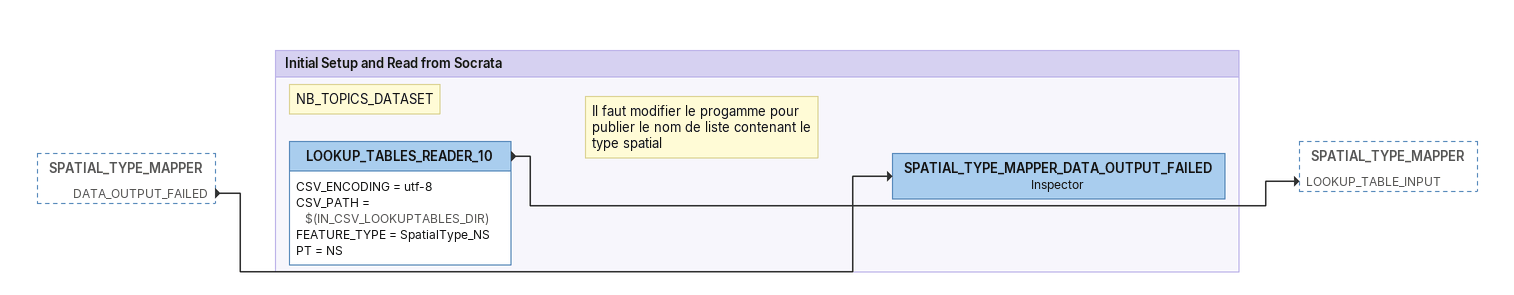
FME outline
SPATIAL_TYPE_MAPPER [outside]
    DATA_OUTPUT_FAILED -> SPATIAL_TYPE_MAPPER_DATA_OUTPUT_FAILED

Bookmark: Initial Setup and Read from Socrata
Note: NB_TOPICS_DATASET
Note: Il faut modifier le progamme pour publier le nom de liste contenant le type spatial
LOOKUP_TABLES_READER_10
    CSV_ENCODING = utf-8
    CSV_PATH = $(IN_CSV_LOOKUPTABLES_DIR)
    FEATURE_TYPE = SpatialType_NS
    PT = NS
    -> SPATIAL_TYPE_MAPPER [LOOKUP_TABLE_INPUT]
SPATIAL_TYPE_MAPPER_DATA_OUTPUT_FAILED: Inspector
